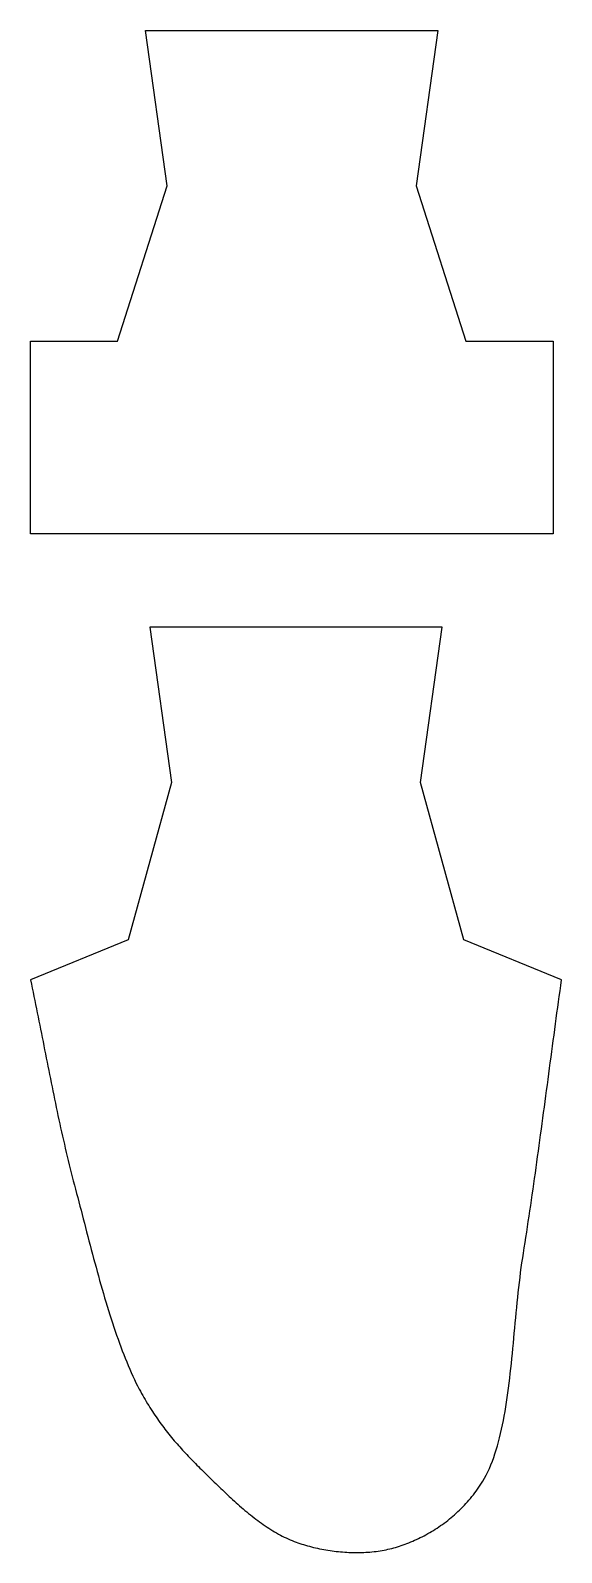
# Model space of a CAD drawing. Header units: millimetres. Extents: x 10 to 181, y 10 to 500.
import ezdxf

# ---------------------------------------------------------------- set-up
doc = ezdxf.new("R2010")
doc.units = ezdxf.units.MM
doc.layers.add('CUT_BACK', color=5, linetype='Continuous')
doc.layers.add('CUT_FRONT', color=1, linetype='Continuous')

msp = doc.modelspace()

# ---------------------------------------------------------------- linework, layer by layer
at = {"layer": 'CUT_BACK'}
msp.add_lwpolyline([(94, 499.74), (141, 499.74), (134, 449.74), (150, 399.74), (178, 399.74), (178, 337.74), (94, 337.74), (10, 337.74), (10, 399.74), (38, 399.74), (54, 449.74), (47, 499.74)], close=True, dxfattribs=at)
at = {"layer": 'CUT_FRONT'}
msp.add_lwpolyline([(10, 194.22), (10.28, 192.9), (10.56, 191.58), (10.84, 190.26), (11.11, 188.94), (11.38, 187.62), (11.65, 186.29), (11.92, 184.97), (12.19, 183.65), (12.46, 182.33), (12.72, 181.01), (12.99, 179.68), (13.25, 178.36), (13.51, 177.04), (13.77, 175.72), (14.03, 174.39), (14.29, 173.07), (14.56, 171.75), (14.82, 170.43), (15.08, 169.1), (15.34, 167.78), (15.6, 166.46), (15.86, 165.13), (16.13, 163.81), (16.39, 162.49), (16.66, 161.17), (16.93, 159.85), (17.19, 158.52), (17.46, 157.2), (17.74, 155.88), (18.01, 154.56), (18.29, 153.24), (18.56, 151.92), (18.84, 150.6), (19.13, 149.28), (19.41, 147.96), (19.7, 146.64), (19.99, 145.32), (20.29, 144.01), (20.58, 142.69), (20.89, 141.37), (21.19, 140.06), (21.5, 138.74), (21.81, 137.43), (22.13, 136.11), (22.45, 134.8), (22.78, 133.49), (23.11, 132.18), (23.44, 130.86), (23.78, 129.55), (24.13, 128.24), (24.48, 126.91), (24.83, 125.57), (25.18, 124.22), (25.54, 122.87), (25.89, 121.5), (26.25, 120.12), (26.61, 118.74), (26.97, 117.34), (27.33, 115.95), (27.69, 114.55), (28.06, 113.14), (28.43, 111.73), (28.8, 110.31), (29.17, 108.9), (29.55, 107.48), (29.92, 106.06), (30.3, 104.65), (30.69, 103.23), (31.07, 101.81), (31.46, 100.4), (31.85, 98.99), (32.24, 97.58), (32.64, 96.18), (33.04, 94.78), (33.45, 93.39), (33.85, 92), (34.26, 90.62), (34.68, 89.25), (35.1, 87.89), (35.52, 86.54), (35.95, 85.2), (36.38, 83.86), (36.81, 82.54), (37.25, 81.24), (37.7, 79.94), (38.15, 78.66), (38.6, 77.4), (39.06, 76.15), (39.52, 74.92), (39.99, 73.7), (40.46, 72.5), (40.94, 71.32), (41.42, 70.16), (41.91, 69.01), (42.41, 67.89), (42.91, 66.79), (43.41, 65.71), (43.92, 64.66), (44.44, 63.62), (44.96, 62.62), (45.34, 61.91), (45.72, 61.22), (46.09, 60.54), (46.48, 59.87), (46.86, 59.2), (47.24, 58.55), (47.63, 57.9), (48.02, 57.27), (48.41, 56.64), (48.8, 56.02), (49.19, 55.41), (49.59, 54.8), (49.99, 54.21), (50.39, 53.62), (50.79, 53.04), (51.2, 52.46), (51.6, 51.89), (52.01, 51.33), (52.42, 50.77), (52.84, 50.22), (53.25, 49.68), (53.67, 49.14), (54.09, 48.6), (54.51, 48.07), (54.94, 47.55), (55.37, 47.03), (55.8, 46.51), (56.23, 46), (56.67, 45.49), (57.11, 44.99), (57.55, 44.48), (57.99, 43.98), (58.44, 43.49), (58.89, 42.99), (59.34, 42.5), (59.79, 42.01), (60.25, 41.52), (60.71, 41.04), (61.17, 40.55), (61.64, 40.07), (62.11, 39.58), (62.58, 39.1), (63.05, 38.62), (63.53, 38.13), (64.01, 37.65), (64.49, 37.17), (64.98, 36.68), (65.47, 36.2), (65.96, 35.71), (66.46, 35.22), (66.97, 34.72), (67.48, 34.22), (68, 33.71), (68.52, 33.21), (69.04, 32.7), (69.56, 32.18), (70.09, 31.67), (70.63, 31.16), (71.16, 30.64), (71.7, 30.13), (72.24, 29.61), (72.78, 29.1), (73.33, 28.59), (73.88, 28.07), (74.44, 27.56), (74.99, 27.05), (75.55, 26.55), (76.11, 26.04), (76.68, 25.54), (77.25, 25.04), (77.82, 24.55), (78.39, 24.06), (78.96, 23.57), (79.54, 23.09), (80.12, 22.62), (80.7, 22.15), (81.29, 21.68), (81.88, 21.22), (82.47, 20.77), (83.06, 20.32), (83.66, 19.88), (84.25, 19.45), (84.85, 19.03), (85.46, 18.62), (86.06, 18.21), (86.67, 17.81), (87.28, 17.42), (87.89, 17.04), (88.5, 16.68), (89.11, 16.32), (89.73, 15.97), (90.35, 15.63), (90.97, 15.31), (91.59, 14.99), (92.22, 14.69), (92.84, 14.4), (93.47, 14.12), (94.1, 13.86), (94.73, 13.61), (95.37, 13.37), (95.97, 13.16), (96.58, 12.95), (97.2, 12.75), (97.82, 12.56), (98.45, 12.37), (99.08, 12.19), (99.72, 12.01), (100.36, 11.84), (101.01, 11.68), (101.66, 11.53), (102.31, 11.38), (102.97, 11.24), (103.63, 11.1), (104.3, 10.98), (104.96, 10.86), (105.63, 10.75), (106.3, 10.64), (106.98, 10.55), (107.65, 10.46), (108.33, 10.38), (109.01, 10.3), (109.68, 10.24), (110.36, 10.18), (111.04, 10.13), (111.72, 10.09), (112.4, 10.05), (113.08, 10.03), (113.76, 10.01), (114.44, 10), (115.11, 10), (115.79, 10.01), (116.46, 10.02), (117.13, 10.05), (117.8, 10.08), (118.47, 10.12), (119.13, 10.17), (119.79, 10.23), (120.45, 10.3), (121.1, 10.38), (121.75, 10.47), (122.39, 10.56), (123.04, 10.67), (123.67, 10.78), (124.3, 10.91), (124.93, 11.04), (125.55, 11.18), (126.17, 11.34), (126.77, 11.5), (127.38, 11.67), (127.97, 11.85), (128.59, 12.05), (129.2, 12.25), (129.81, 12.47), (130.42, 12.69), (131.04, 12.92), (131.65, 13.17), (132.26, 13.42), (132.88, 13.68), (133.49, 13.95), (134.1, 14.22), (134.71, 14.51), (135.32, 14.81), (135.93, 15.11), (136.53, 15.43), (137.14, 15.75), (137.74, 16.08), (138.34, 16.43), (138.93, 16.78), (139.53, 17.14), (140.12, 17.51), (140.7, 17.89), (141.29, 18.28), (141.87, 18.67), (142.45, 19.08), (143.02, 19.5), (143.59, 19.92), (144.15, 20.36), (144.71, 20.8), (145.27, 21.26), (145.81, 21.72), (146.36, 22.19), (146.9, 22.67), (147.43, 23.16), (147.96, 23.66), (148.48, 24.17), (148.99, 24.69), (149.5, 25.22), (150, 25.76), (150.49, 26.31), (150.98, 26.86), (151.46, 27.43), (151.93, 28), (152.4, 28.59), (152.85, 29.18), (153.3, 29.79), (153.74, 30.4), (154.17, 31.02), (154.59, 31.66), (155, 32.3), (155.41, 32.95), (155.98, 33.93), (156.53, 34.95), (157.05, 36), (157.55, 37.09), (158.03, 38.22), (158.49, 39.37), (158.93, 40.56), (159.34, 41.77), (159.74, 43.02), (160.12, 44.29), (160.48, 45.59), (160.82, 46.92), (161.15, 48.27), (161.46, 49.65), (161.76, 51.05), (162.04, 52.47), (162.31, 53.91), (162.57, 55.37), (162.81, 56.85), (163.05, 58.35), (163.27, 59.86), (163.48, 61.4), (163.69, 62.94), (163.88, 64.5), (164.07, 66.07), (164.25, 67.65), (164.43, 69.25), (164.6, 70.85), (164.77, 72.46), (164.93, 74.08), (165.09, 75.7), (165.24, 77.33), (165.4, 78.97), (165.55, 80.6), (165.7, 82.24), (165.86, 83.88), (166.01, 85.52), (166.17, 87.16), (166.33, 88.8), (166.49, 90.43), (166.66, 92.06), (166.83, 93.68), (167.01, 95.3), (167.19, 96.91), (167.39, 98.51), (167.58, 100.1), (167.79, 101.69), (168.01, 103.26), (168.24, 104.81), (168.48, 106.36), (168.74, 108.04), (169, 109.72), (169.27, 111.41), (169.53, 113.11), (169.79, 114.81), (170.04, 116.52), (170.3, 118.24), (170.55, 119.96), (170.81, 121.68), (171.06, 123.41), (171.31, 125.14), (171.56, 126.88), (171.81, 128.62), (172.06, 130.37), (172.31, 132.12), (172.55, 133.87), (172.8, 135.63), (173.04, 137.39), (173.28, 139.15), (173.53, 140.92), (173.77, 142.68), (174.01, 144.45), (174.25, 146.23), (174.49, 148), (174.73, 149.78), (174.97, 151.56), (175.21, 153.34), (175.45, 155.12), (175.69, 156.9), (175.93, 158.68), (176.17, 160.47), (176.41, 162.25), (176.64, 164.03), (176.88, 165.82), (177.12, 167.6), (177.36, 169.39), (177.6, 171.17), (177.84, 172.95), (178.07, 174.73), (178.31, 176.52), (178.55, 178.29), (178.79, 180.07), (179.03, 181.85), (179.27, 183.62), (179.51, 185.39), (179.76, 187.16), (180, 188.93), (180.24, 190.7), (180.49, 192.46), (180.73, 194.22), (149.27, 207.12), (135.37, 257.74), (142.37, 307.74), (95.37, 307.74), (48.37, 307.74), (55.37, 257.74), (41.46, 207.12)], close=True, dxfattribs=at)

doc.saveas('drawing.dxf')
